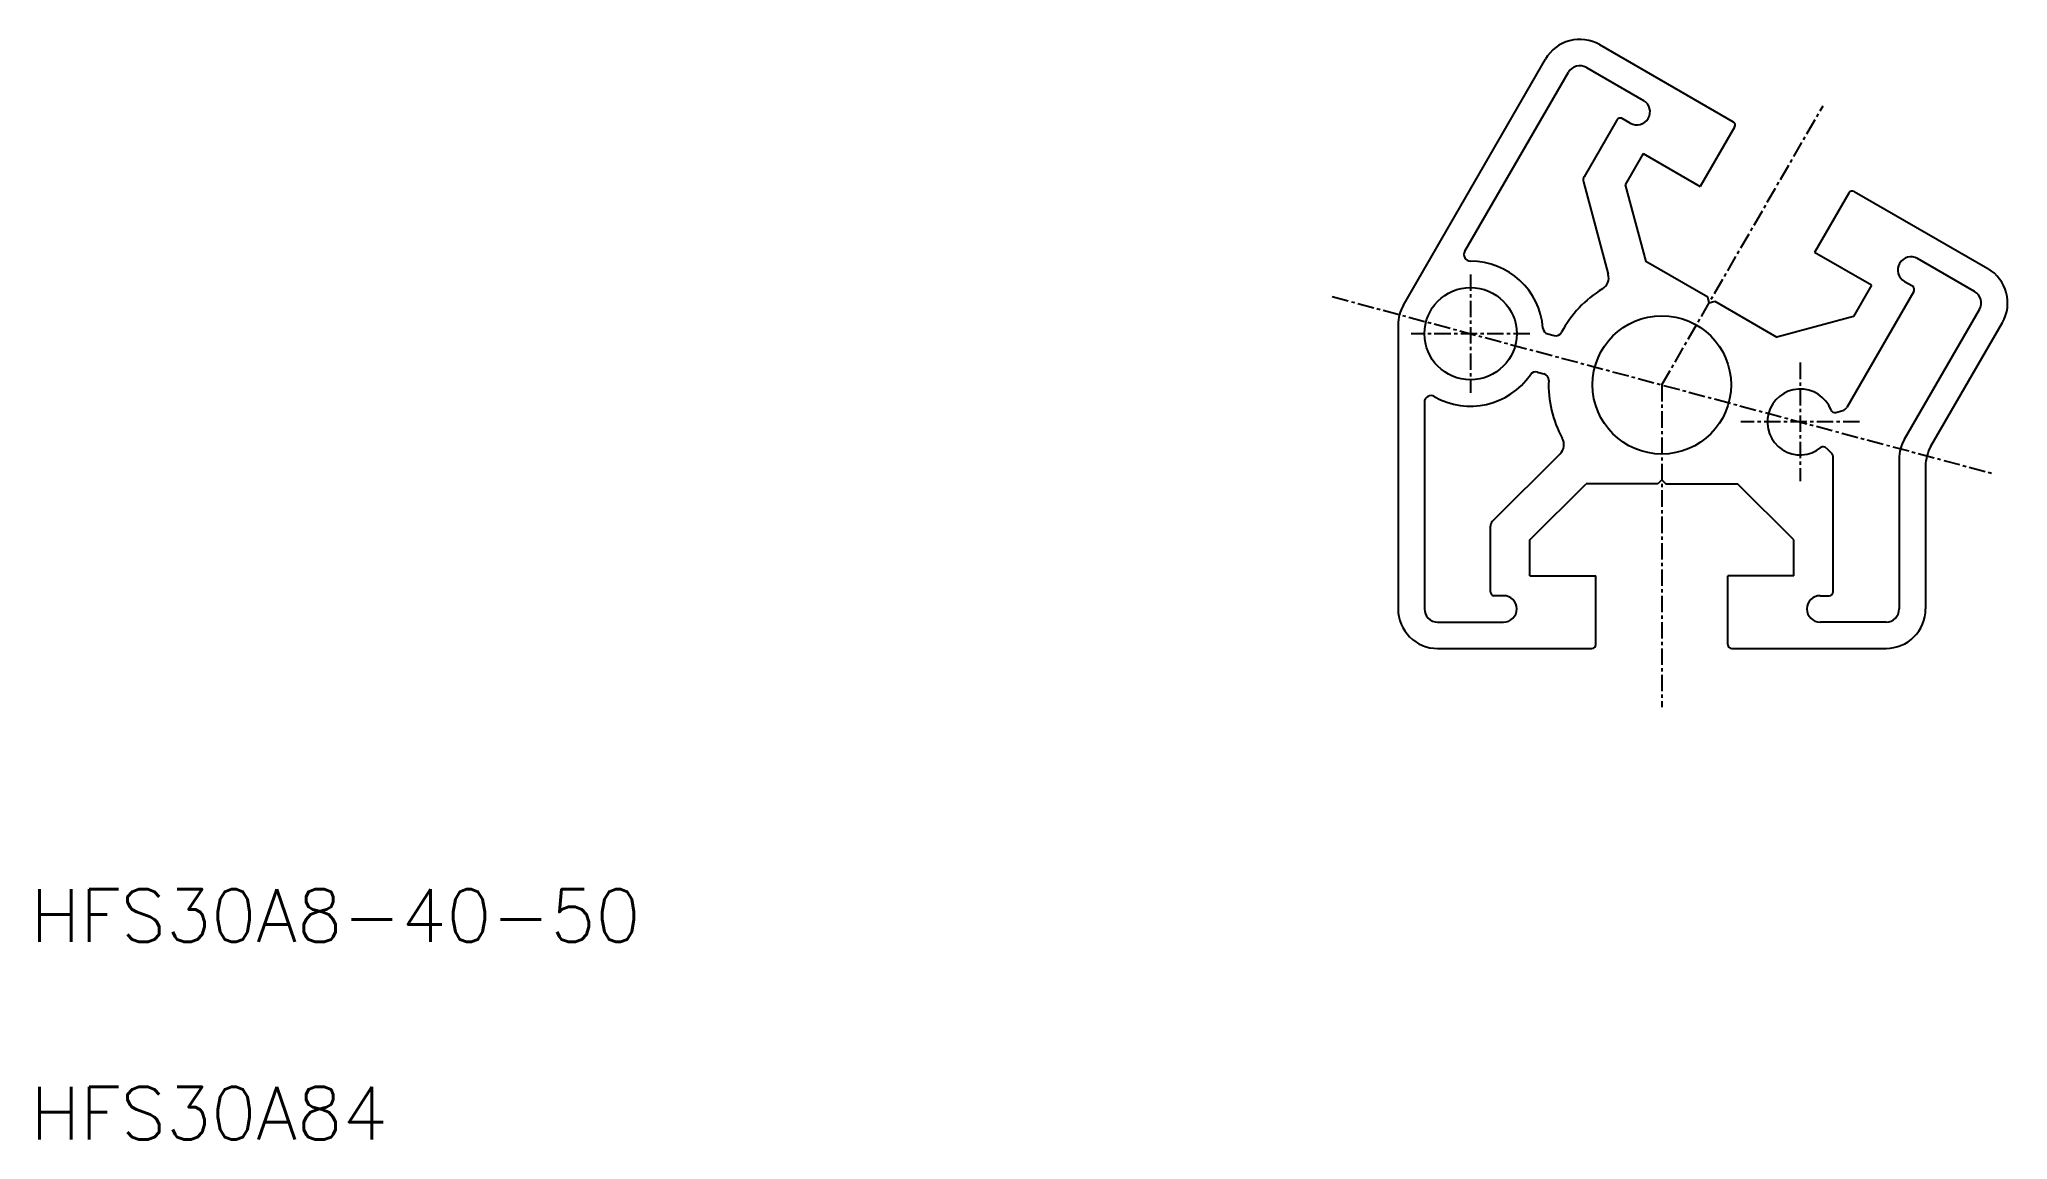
# Model space of a CAD drawing. Extents: x -123 to 26, y -57 to 26.
import ezdxf

# ---------------------------------------------------------------- set-up
doc = ezdxf.new("R2010")
doc.units = 0
doc.linetypes.add('CENTER', pattern=[2, 1.25, -0.25, 0.25, -0.25])
doc.layers.get('0').update_dxf_attribs({"linetype": 'CONTINUOUS'})
doc.layers.add('CENTER', color=1, linetype='CENTER')
doc.styles.get("Standard").update_dxf_attribs({"font": 'txt.shx', "bigfont": 'bigfont.shx'})

msp = doc.modelspace()

# ---------------------------------------------------------------- linework, layer by layer
at = {"color": 7, "linetype": 'CONTINUOUS'}
for p, q in [((-4.636747, 25.797535), (5.495708, 19.94756)), ((-19.512397, 6.032152), (-8.734823, 24.699459)), ((-5.636747, 24.065484), (-1.30662, 21.565484)), ((-14.847334, 10.112279), (-7.002772, 23.699459)), ((-3.322669, 20.073584), (-5.806527, 15.771417)), ((-2.30662, 19.833434), (-2.912901, 20.18347)), ((5.605534, 19.537686), (3.005558, 15.034396)), ((-1.324568, 17.534395), (-2.690717, 15.168155)), ((-1.324568, 17.534395), (3.005558, 15.034396)), ((-5.856476, 15.392008), (-3.975596, 8.372471)), ((-2.690677, 15.168193), (-1.128568, 9.338325)), ((14.265789, 14.537686), (11.665813, 10.034395)), ((14.675663, 14.64751), (24.808118, 8.797535)), ((3.575836, 6.622243), (-1.128632, 9.338369)), ((15.99594, 7.534395), (11.665813, 10.034395)), ((23.808118, 7.065484), (19.477991, 9.565484)), ((15.99594, 7.534395), (14.629791, 5.168155)), ((18.477991, 7.833433), (19.084166, 7.483458)), ((3.685696, 6.212421), (3.57589, 6.622221)), ((3.685696, 6.212421), (4.095436, 6.322211)), ((4.09543, 6.322255), (8.799899, 3.606129)), ((19.193992, 7.073584), (14.104276, -1.742064)), ((-19.914321, 4.532152), (-19.914321, -17.022997)), ((14.629763, 5.168213), (8.799895, 3.606106)), ((18.487602, -4.149917), (24.174142, 5.69946)), ((20.487602, -4.685815), (25.906193, 4.69946)), ((-8.561992, 3.847079), (-8.087772, 3.720012)), ((-9.338456, 0.949278), (-8.864235, 0.822211)), ((-17.914321, -1.333873), (-17.914321, -17.022997)), ((13.274713, -2.115957), (13.800672, -1.975027)), ((-12.767874, -10.401681), (-7.629216, -5.263024)), ((12.554204, -4.804933), (12.939233, -5.189962)), ((13.08568, -15.722949), (13.08568, -5.543516)), ((18.085678, -5.649917), (18.085678, -17.022997)), ((0.085683, -7.223012), (-0.214312, -7.523006)), ((0.085683, -7.223012), (0.385633, -7.522963)), ((20.085678, -6.185815), (20.085678, -17.022997)), ((-9.914304, -11.790751), (-5.646544, -7.522992)), ((-0.21437, -7.522998), (-5.646621, -7.522998)), ((0.385606, -7.522998), (5.817858, -7.522998)), ((10.085627, -11.790734), (5.817867, -7.522976)), ((-12.914321, -15.722949), (-12.914321, -10.755234)), ((-9.91432, -14.522997), (-9.91432, -11.790698)), ((10.08568, -14.522997), (10.08568, -11.790698)), ((-9.91432, -14.522997), (-4.914321, -14.522997)), ((-4.914321, -19.722949), (-4.914321, -14.522997)), ((5.08568, -19.722949), (5.08568, -14.522997)), ((10.08568, -14.522997), (5.08568, -14.522997)), ((-11.914321, -16.022997), (-12.614394, -16.022997)), ((12.08568, -16.022997), (12.785631, -16.022997)), ((-16.914321, -18.022997), (-11.914321, -18.022997)), ((17.08568, -18.022997), (12.08568, -18.022997)), ((-16.914321, -20.022997), (-5.21437, -20.022997)), ((5.385729, -20.022997), (17.08568, -20.022997))]:
    msp.add_line(p, q, dxfattribs=at)
for centre, radius in [((-14.414321, 3.862279), 3.5), ((0.085679, -0.022997), 5.25)]:
    msp.add_circle(centre, radius, dxfattribs=at)
for centre, radius, start, end in [((-6.136747, 23.199459), 3, 60.000001, 150.000011), ((-6.136747, 23.199459), 1, 60.000001, 150.000011), ((-1.80662, 20.699459), 1, 240.000019, 59.999981), ((-3.062925, 19.923621), 0.3, 60.000001, 150.000011), ((5.345684, 19.687711), 0.3, 329.999996, 59.999981), ((-5.373514, 15.521417), 0.5, 149.999991, 195.000001), ((14.525639, 14.387661), 0.3, 60.000031, 150.000011), ((-14.414321, 9.862279), 0.5, 150.000001, 270.000001), ((-14.414321, 3.862279), 5.5, 4.471347, 90.000001), ((18.977991, 8.699459), 1, 60.000031, 239.999985), ((-4.941522, 8.113652), 1, 301.343001, 15.000006), ((18.934142, 7.223609), 0.3, 330.000001, 60.000001), ((23.308118, 6.199459), 3, 330.000001, 60.000001), ((-16.914321, 4.532152), 3, 150.000001, 180), ((0, 0), 8.5, 121.343001, 152.160411), ((23.308118, 6.199459), 1, 330.000001, 60.000001), ((-8.432582, 4.330042), 0.5, 184.471347, 254.999991), ((-7.958361, 4.203031), 0.5, 255.000001, 332.160411), ((-14.414321, 3.862279), 5.5, 240, 325.528653), ((-9.467865, 0.466315), 0.5, 75.00001, 145.528653), ((-8.993672, 0.339199), 0.5, 357.83959, 75), ((-0.000013, -0.000049), 8.5, 177.83959, 208.657), ((-17.414321, -1.333873), 0.5, 60, 180), ((10.585678, -2.836452), 2.5, 21.15007, 308.85), ((13.197068, -1.826178), 0.3, 201.150021, 285.000002), ((13.671253, -1.492086), 0.5, 285.000094, 330.00011), ((-8.336323, -4.555918), 1, 314.999994, 28.657), ((21.085678, -5.649917), 3, 150.000001, 180), ((12.342072, -5.017067), 0.3, 44.999999, 128.84998), ((12.58568, -5.543516), 0.5, 0, 45.000016), ((23.085678, -6.185815), 3, 150.000001, 180), ((-12.414321, -10.755234), 0.5, 135, 180.00001), ((-12.614394, -15.722949), 0.3, 179.99999, 270), ((-11.914321, -17.022997), 1, 270.00002, 89.999982), ((12.08568, -17.022997), 1, 90.000016, 269.99997), ((12.785631, -15.722949), 0.3, 270, 0), ((-16.914321, -17.022997), 3, 179.99999, 270), ((-16.914321, -17.022997), 1, 179.99999, 270), ((17.08568, -17.022997), 1, 270, 0), ((17.08568, -17.022997), 3, 270, 0), ((-5.21437, -19.722949), 0.3, 270.00002, 0.000005), ((5.385729, -19.722949), 0.3, 179.99999, 269.99997)]:
    msp.add_arc(centre, radius, start, end, dxfattribs=at)
at = {"layer": 'CENTER', "color": 1, "linetype": 'CENTER'}
for p, q in [((0.085685, -0.022973), (12.314628, 21.158178)), ((-14.414322, 8.362266), (-14.414322, -0.637734)), ((-24.901608, 6.672339), (25.244353, -6.76423)), ((-9.914321, 3.862266), (-18.914322, 3.862266)), ((10.585629, 1.663548), (10.585629, -7.336452)), ((0.085679, -0.022997), (0.085679, -24.480883)), ((15.08563, -2.836452), (6.085629, -2.836452))]:
    msp.add_line(p, q, dxfattribs=at)
msp.add_point((-14.414321, 3.862279), dxfattribs=at)

# ---------------------------------------------------------------- texts
at = {"color": 7, "linetype": 'CONTINUOUS'}
for s, p in [('HFS30A8-40-50', (-123.625736, -42.300091)), ('HFS30A84', (-123.625736, -57.300091))]:
    msp.add_text(s, height=4, dxfattribs=at).set_placement(p)

doc.saveas('drawing.dxf')
